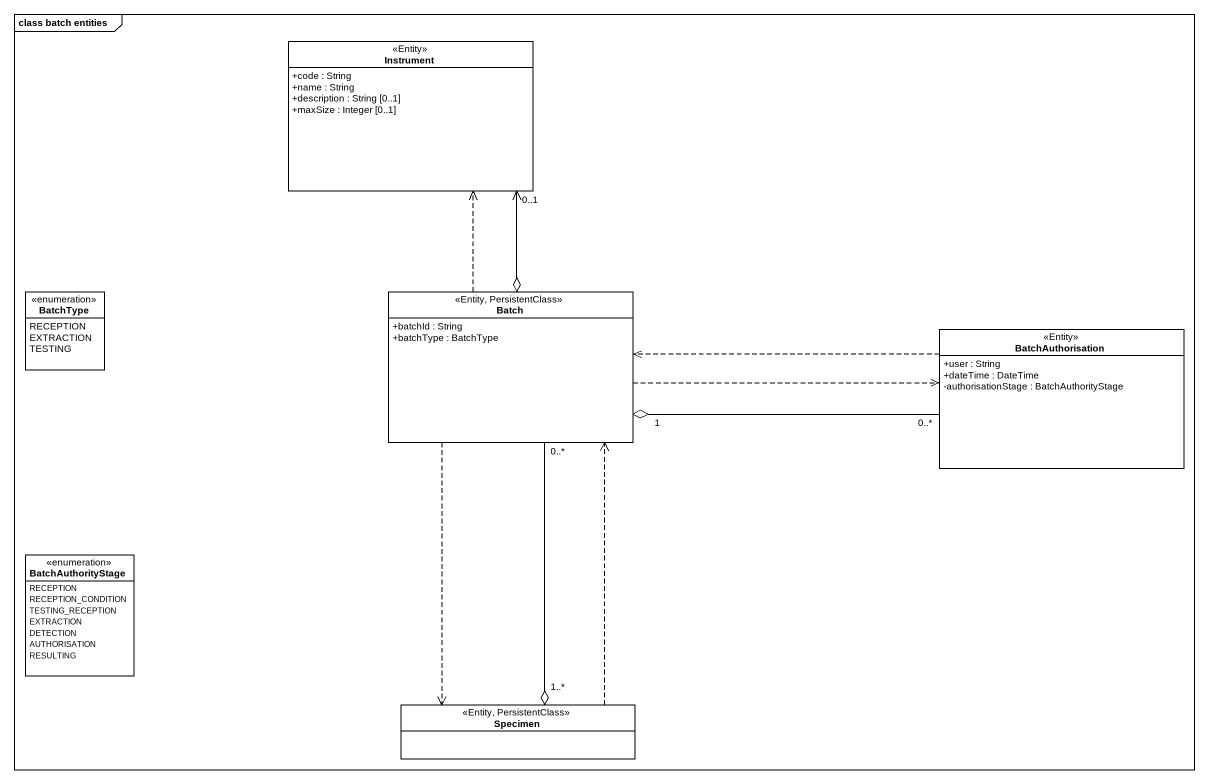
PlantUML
@startuml
mainframe class batch entities
hide circle
hide empty members
skinparam classAttributeIconSize 0
class Instrument <<Entity>> {
  +code : String
  +name : String
  +description : String [0..1]
  +maxSize : Integer [0..1]
}
enum BatchType {
  RECEPTION
  EXTRACTION
  TESTING
}
class Batch <<Entity, PersistentClass>> {
  +batchId : String
  +batchType : BatchType
}
class BatchAuthorisation <<Entity>> {
  +user : String
  +dateTime : DateTime
  -authorisationStage : BatchAuthorityStage
}
enum BatchAuthorityStage {
  RECEPTION
  RECEPTION_CONDITION
  TESTING_RECEPTION
  EXTRACTION
  DETECTION
  AUTHORISATION
  RESULTING
}
class Specimen <<Entity, PersistentClass>>
Batch o-up-> "0..1" Instrument
Batch .up.> Instrument
Batch "1" o-right- "0..*" BatchAuthorisation
Batch .right.> BatchAuthorisation
Batch ..> Specimen
BatchAuthorisation .left.> Batch
Specimen "1..*" o-up- "0..*" Batch
Specimen .up.> Batch
@enduml
